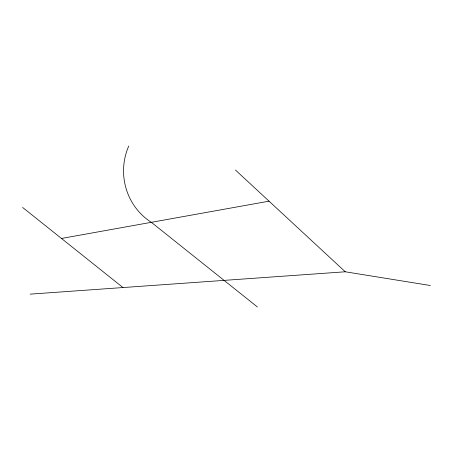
<?xml version="1.0" encoding="UTF-8"?>
<svg xmlns="http://www.w3.org/2000/svg" width="453" height="453" viewBox="0 0 453 453"><rect width="100%" height="100%" fill="white"/><g stroke="black" fill="none" stroke-linecap="round" stroke-linejoin="round"><path stroke-width="0.68" d="M128.765 146.019C116.744 173.352 125.991 206.16 151.347 222.315L257.417 306.981M61.478 238.459L269.048 201.172M30.158 294.139L345.265 271.783L430.35 285.515M22.65 207.468L122.978 287.553M235.458 170.051L345.265 271.783"/></g></svg>
